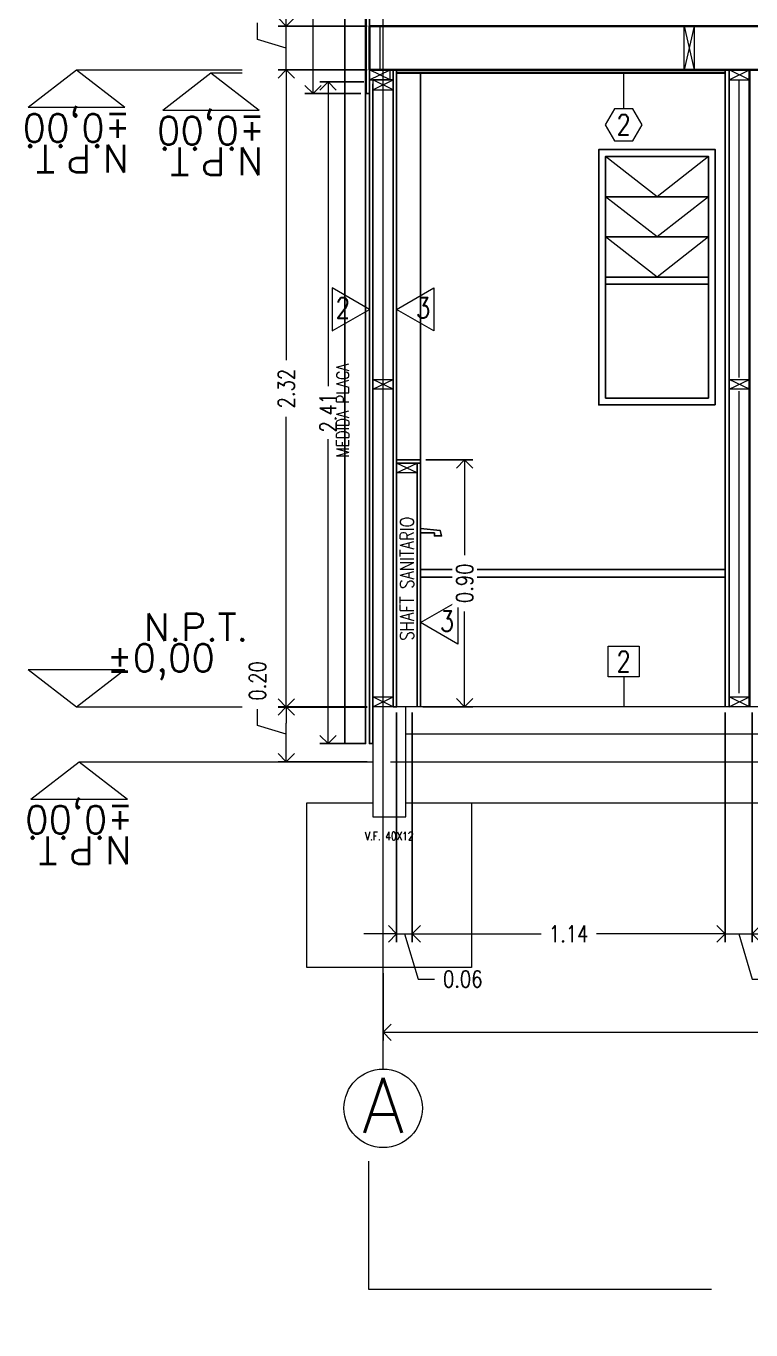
# Model space of a CAD drawing. Header units: metres. Extents: x -2 to 612, y -64 to 156.
# Drawn here: x 456.196 to 458.84, y 4.341 to 9.09 of the extents above; entities that cross this region are included whole.
import ezdxf
from ezdxf.enums import TextEntityAlignment as Align

# ---------------------------------------------------------------- set-up
doc = ezdxf.new("R2010")
doc.units = ezdxf.units.M
doc.header["$LTSCALE"] = 5
doc.header["$MEASUREMENT"] = 0
doc.linetypes.add('HIDDEN', pattern=[0.375, 0.25, -0.125])
doc.layers.get('0').update_dxf_attribs({"color": 30})
doc.layers.get('DEFPOINTS').update_dxf_attribs({"color": 210})
for name, color, linetype, lineweight in [('A-ANNO-DIMS', 3, 'Continuous', 18), ('A-ANNO-SYMB', 3, 'Continuous', 18), ('A-ANNO-TEXT', 3, 'Continuous', 18), ('A-DETL-MCUT', 4, 'Continuous', 25), ('A-ELEV-IDEN', 3, 'Continuous', 18), ('A-ELEV-MBE1', 7, 'Continuous', 35), ('A-ELEV-MBE2', 4, 'Continuous', 25), ('A-SECT-MCUT', 7, 'Continuous', 35), ('A-WALL-PATT', 8, 'Continuous', 18), ('A-WALL-STUD', 3, 'Continuous', 18)]:
    doc.layers.add(name, color=color, linetype=linetype, lineweight=lineweight)
doc.styles.add('E-ROMANS', font='romans.shx', dxfattribs={"width": 0.8})
doc.dimstyles.new('E-0050_ARW_12', dxfattribs={"dimscale": 0.001, "dimtxt": 60, "dimasz": 60, "dimexe": 30, "dimexo": 20, "dimgap": 30, "dimtad": 0, "dimzin": 0, "dimdsep": 46, "dimtxsty": 'E-ROMANS', "dimblk": 'OPEN90', "dimcen": 30, "dimclrd": 256, "dimclre": 256, "dimclrt": 256, "dimadec": 0, "dimazin": 0, "dimtfac": 1, "dimtmove": 1, "dimatfit": 3, "dimldrblk": 'OPEN90', "dimfxl": 1, "dimtfill": 1, "dimtolj": 1, "dimtzin": 0, "dimlwd": -1, "dimarcsym": 0})

# ---------------------------------------------------------------- blocks, each defined once
blk = doc.blocks.new('_Open90')
at = {"color": 0, "linetype": 'ByBlock', "lineweight": -2}
for p, q in [((0, 0), (-1, 0)), ((-0.5, 0.5), (0, 0)), ((0, 0), (-0.5, -0.5))]:
    blk.add_line(p, q, dxfattribs=at)
blk = doc.blocks.new('*D921')
at = {"layer": 'A-ANNO-DIMS', "lineweight": -2, "transparency": 16777216}
for p, q in [((460.595, 5.6905), (460.595, 5.3952)), ((457.498, 5.6405), (457.498, 5.3952))]:
    blk.add_line(p, q, dxfattribs=at)
at = {"layer": 'A-ANNO-DIMS', "transparency": 16777216}
for p, q in [((457.558, 5.4252), (458.9434, 5.4252)), ((460.535, 5.4252), (459.1497, 5.4252))]:
    blk.add_line(p, q, dxfattribs=at)
at = {"layer": 'DEFPOINTS', "color": 0, "transparency": 16777216}
for p in [(460.595, 5.7105), (457.498, 5.6605), (460.595, 5.4252)]:
    blk.add_point(p, dxfattribs=at)
at = {"layer": 'A-ANNO-DIMS', "transparency": 16777216, "xscale": 0.06, "yscale": 0.06, "zscale": 0.06, "rotation": 180}
blk.add_blockref('_Open90', (457.498, 5.4252), dxfattribs=at)
at = {"layer": 'A-ANNO-DIMS', "transparency": 16777216, "xscale": 0.06, "yscale": 0.06, "zscale": 0.06}
blk.add_blockref('_Open90', (460.595, 5.4252), dxfattribs=at)
at = {"layer": 'A-ANNO-DIMS', "transparency": 16777216, "insert": (459.0465, 5.4252), "char_height": 0.06, "attachment_point": 5, "style": 'E-ROMANS', "bg_fill": 3, "box_fill_scale": 1.25, "bg_fill_color": 256, "bg_fill_true_color": 13158600, "bg_fill_transparency": 0}
blk.add_mtext('\\A1;3.10', dxfattribs=at)
blk = doc.blocks.new('*D926')
at = {"layer": 'A-ANNO-DIMS', "lineweight": -2, "transparency": 16777216}
for p, q in [((457.4405, 6.6105), (457.1152, 6.6105)), ((457.4405, 6.4105), (457.1152, 6.4105))]:
    blk.add_line(p, q, dxfattribs=at)
at = {"layer": 'A-ANNO-DIMS', "transparency": 16777216}
for p, q in [((457.0402, 6.542), (457.0402, 6.602)), ((457.1452, 6.5105), (457.0402, 6.542)), ((457.1452, 6.4705), (457.1452, 6.5505))]:
    blk.add_line(p, q, dxfattribs=at)
at = {"layer": 'DEFPOINTS', "color": 0, "transparency": 16777216}
for p in [(457.1452, 6.6105), (457.4605, 6.6105), (457.4605, 6.4105)]:
    blk.add_point(p, dxfattribs=at)
at = {"layer": 'A-ANNO-DIMS', "transparency": 16777216, "xscale": 0.06, "yscale": 0.06, "zscale": 0.06}
for p, rotation in [((457.1452, 6.6105), 90), ((457.1452, 6.4105), 270)]:
    blk.add_blockref('_Open90', p, dxfattribs=dict(at, rotation=rotation))
at = {"layer": 'A-ANNO-DIMS', "transparency": 16777216, "insert": (457.0402, 6.7051), "char_height": 0.06, "attachment_point": 5, "rotation": 90, "style": 'E-ROMANS', "bg_fill": 3, "box_fill_scale": 1.25, "bg_fill_color": 256, "bg_fill_true_color": 13158600, "bg_fill_transparency": 0}
blk.add_mtext('\\A1;0.20', dxfattribs=at)
blk = doc.blocks.new('*D927')
at = {"layer": 'A-ANNO-DIMS', "transparency": 16777216}
for p, q in [((457.1452, 9.1505), (457.1452, 9.2105)), ((457.0402, 9.042), (457.0402, 9.102)), ((457.1452, 8.9305), (457.1452, 9.0905)), ((457.1452, 8.9305), (457.1452, 9.0905)), ((457.1452, 9.0105), (457.0402, 9.042)), ((457.1452, 8.8705), (457.1452, 8.8105))]:
    blk.add_line(p, q, dxfattribs=at)
at = {"layer": 'A-ANNO-DIMS', "lineweight": -2, "transparency": 16777216}
for p, q in [((457.4405, 9.0905), (457.1152, 9.0905)), ((457.4405, 8.9305), (457.1152, 8.9305))]:
    blk.add_line(p, q, dxfattribs=at)
at = {"layer": 'DEFPOINTS', "color": 0, "transparency": 16777216}
for p in [(457.1452, 9.0905), (457.4605, 9.0905), (457.4605, 8.9305)]:
    blk.add_point(p, dxfattribs=at)
at = {"layer": 'A-ANNO-DIMS', "transparency": 16777216, "xscale": 0.06, "yscale": 0.06, "zscale": 0.06}
for p, rotation in [((457.1452, 9.0905), 270), ((457.1452, 8.9305), 90)]:
    blk.add_blockref('_Open90', p, dxfattribs=dict(at, rotation=rotation))
at = {"layer": 'A-ANNO-DIMS', "transparency": 16777216, "insert": (457.0402, 9.2051), "char_height": 0.06, "attachment_point": 5, "rotation": 90, "style": 'E-ROMANS', "bg_fill": 3, "box_fill_scale": 1.25, "bg_fill_color": 256, "bg_fill_true_color": 13158600, "bg_fill_transparency": 0}
blk.add_mtext('\\A1;0.16', dxfattribs=at)
blk = doc.blocks.new('*D518')
at = {"layer": 'A-ANNO-DIMS', "lineweight": -2, "transparency": 16777216}
for p, q in [((457.5475, 6.5905), (457.5475, 5.7537)), ((457.6045, 6.5905), (457.6045, 5.7537))]:
    blk.add_line(p, q, dxfattribs=at)
at = {"layer": 'A-ANNO-DIMS', "transparency": 16777216}
for p, q in [((457.4875, 5.7837), (457.4275, 5.7837)), ((457.5475, 5.7837), (457.6045, 5.7837)), ((457.5475, 5.7837), (457.6045, 5.7837)), ((457.576, 5.7837), (457.6255, 5.6187)), ((457.6645, 5.7837), (457.7245, 5.7837)), ((457.6255, 5.6187), (457.6855, 5.6187))]:
    blk.add_line(p, q, dxfattribs=at)
at = {"layer": 'DEFPOINTS', "color": 0, "transparency": 16777216}
for p in [(457.5475, 6.6105), (457.6045, 6.6105), (457.6045, 5.7837)]:
    blk.add_point(p, dxfattribs=at)
at = {"layer": 'A-ANNO-DIMS', "transparency": 16777216, "xscale": 0.06, "yscale": 0.06, "zscale": 0.06}
blk.add_blockref('_Open90', (457.5475, 5.7837), dxfattribs=at)
at = {"layer": 'A-ANNO-DIMS', "transparency": 16777216, "xscale": 0.06, "yscale": 0.06, "zscale": 0.06, "rotation": 180}
blk.add_blockref('_Open90', (457.6045, 5.7837), dxfattribs=at)
at = {"layer": 'A-ANNO-DIMS', "transparency": 16777216, "insert": (457.7887, 5.6187), "char_height": 0.06, "attachment_point": 5, "style": 'E-ROMANS', "bg_fill": 3, "box_fill_scale": 1.25, "bg_fill_color": 256, "bg_fill_true_color": 13158600, "bg_fill_transparency": 0}
blk.add_mtext('\\A1;0.06', dxfattribs=at)
blk = doc.blocks.new('*D519')
at = {"layer": 'A-ANNO-DIMS', "lineweight": -2, "transparency": 16777216}
for p, q in [((457.6045, 6.5905), (457.6045, 5.7537)), ((458.7453, 6.5905), (458.7453, 5.7537))]:
    blk.add_line(p, q, dxfattribs=at)
at = {"layer": 'A-ANNO-DIMS', "transparency": 16777216}
for p, q in [((457.6645, 5.7837), (458.0741, 5.7837)), ((458.6853, 5.7837), (458.2758, 5.7837))]:
    blk.add_line(p, q, dxfattribs=at)
at = {"layer": 'DEFPOINTS', "color": 0, "transparency": 16777216}
for p in [(457.6045, 6.6105), (458.7453, 6.6105), (458.7453, 5.7837)]:
    blk.add_point(p, dxfattribs=at)
at = {"layer": 'A-ANNO-DIMS', "transparency": 16777216, "xscale": 0.06, "yscale": 0.06, "zscale": 0.06, "rotation": 180}
blk.add_blockref('_Open90', (457.6045, 5.7837), dxfattribs=at)
at = {"layer": 'A-ANNO-DIMS', "transparency": 16777216, "xscale": 0.06, "yscale": 0.06, "zscale": 0.06}
blk.add_blockref('_Open90', (458.7453, 5.7837), dxfattribs=at)
at = {"layer": 'A-ANNO-DIMS', "transparency": 16777216, "insert": (458.1749, 5.7837), "char_height": 0.06, "attachment_point": 5, "style": 'E-ROMANS', "bg_fill": 3, "box_fill_scale": 1.25, "bg_fill_color": 256, "bg_fill_true_color": 13158600, "bg_fill_transparency": 0}
blk.add_mtext('\\A1;1.14', dxfattribs=at)
blk = doc.blocks.new('*D1174')
at = {"layer": 'A-ANNO-DIMS', "lineweight": -2, "transparency": 16777216}
for p, q in [((458.7453, 6.5905), (458.7453, 5.7537)), ((458.8445, 6.5905), (458.8445, 5.7537))]:
    blk.add_line(p, q, dxfattribs=at)
at = {"layer": 'A-ANNO-DIMS', "transparency": 16777216}
for p, q in [((458.6853, 5.7837), (458.6253, 5.7837)), ((458.7453, 5.7837), (458.8445, 5.7837)), ((458.7453, 5.7837), (458.8445, 5.7837)), ((458.7949, 5.7837), (458.8444, 5.6187)), ((458.9045, 5.7837), (458.9645, 5.7837)), ((458.8444, 5.6187), (458.9044, 5.6187))]:
    blk.add_line(p, q, dxfattribs=at)
at = {"layer": 'DEFPOINTS', "color": 0, "transparency": 16777216}
for p in [(458.7453, 6.6105), (458.8445, 6.6105), (458.8445, 5.7837)]:
    blk.add_point(p, dxfattribs=at)
at = {"layer": 'A-ANNO-DIMS', "transparency": 16777216, "xscale": 0.06, "yscale": 0.06, "zscale": 0.06}
blk.add_blockref('_Open90', (458.7453, 5.7837), dxfattribs=at)
at = {"layer": 'A-ANNO-DIMS', "transparency": 16777216, "xscale": 0.06, "yscale": 0.06, "zscale": 0.06, "rotation": 180}
blk.add_blockref('_Open90', (458.8445, 5.7837), dxfattribs=at)
at = {"layer": 'A-ANNO-DIMS', "transparency": 16777216, "insert": (459.0076, 5.6187), "char_height": 0.06, "attachment_point": 5, "style": 'E-ROMANS', "bg_fill": 3, "box_fill_scale": 1.25, "bg_fill_color": 256, "bg_fill_true_color": 13158600, "bg_fill_transparency": 0}
blk.add_mtext('\\A1;0.10', dxfattribs=at)
blk = doc.blocks.new('*D1144')
at = {"layer": 'A-ANNO-DIMS', "lineweight": -2, "transparency": 16777216}
for p, q in [((457.4285, 8.9305), (457.1152, 8.9305)), ((457.4405, 6.6092), (457.1152, 6.6092))]:
    blk.add_line(p, q, dxfattribs=at)
at = {"layer": 'A-ANNO-DIMS', "transparency": 16777216}
for p, q in [((457.1452, 8.8705), (457.1452, 7.873)), ((457.1452, 6.6692), (457.1452, 7.6667))]:
    blk.add_line(p, q, dxfattribs=at)
at = {"layer": 'DEFPOINTS', "color": 0, "transparency": 16777216}
for p in [(457.1452, 8.9305), (457.4485, 8.9305), (457.4605, 6.6092)]:
    blk.add_point(p, dxfattribs=at)
at = {"layer": 'A-ANNO-DIMS', "transparency": 16777216, "xscale": 0.06, "yscale": 0.06, "zscale": 0.06}
for p, rotation in [((457.1452, 8.9305), 90), ((457.1452, 6.6092), 270)]:
    blk.add_blockref('_Open90', p, dxfattribs=dict(at, rotation=rotation))
at = {"layer": 'A-ANNO-DIMS', "transparency": 16777216, "insert": (457.1452, 7.7698), "char_height": 0.06, "attachment_point": 5, "rotation": 90, "style": 'E-ROMANS', "bg_fill": 3, "box_fill_scale": 1.25, "bg_fill_color": 256, "bg_fill_true_color": 13158600, "bg_fill_transparency": 0}
blk.add_mtext('\\A1;2.32', dxfattribs=at)
blk = doc.blocks.new('*D1146')
at = {"layer": 'A-ANNO-DIMS', "lineweight": -2, "transparency": 16777216}
for p, q in [((457.4285, 8.8875), (457.2674, 8.8875)), ((457.4285, 6.4765), (457.2674, 6.4765))]:
    blk.add_line(p, q, dxfattribs=at)
at = {"layer": 'A-ANNO-DIMS', "transparency": 16777216}
for p, q in [((457.2974, 8.8275), (457.2974, 7.7782)), ((457.2974, 6.5365), (457.2974, 7.5857))]:
    blk.add_line(p, q, dxfattribs=at)
at = {"layer": 'DEFPOINTS', "color": 0, "transparency": 16777216}
for p in [(457.2974, 8.8875), (457.4485, 8.8875), (457.4485, 6.4765)]:
    blk.add_point(p, dxfattribs=at)
at = {"layer": 'A-ANNO-DIMS', "transparency": 16777216, "xscale": 0.06, "yscale": 0.06, "zscale": 0.06}
for p, rotation in [((457.2974, 8.8875), 90), ((457.2974, 6.4765), 270)]:
    blk.add_blockref('_Open90', p, dxfattribs=dict(at, rotation=rotation))
at = {"layer": 'A-ANNO-DIMS', "transparency": 16777216, "insert": (457.2974, 7.682), "char_height": 0.06, "attachment_point": 5, "rotation": 90, "style": 'E-ROMANS', "bg_fill": 3, "box_fill_scale": 1.25, "bg_fill_color": 256, "bg_fill_true_color": 13158600, "bg_fill_transparency": 0}
blk.add_mtext('\\A1;2.41', dxfattribs=at)
blk = doc.blocks.new('*D1147')
at = {"layer": 'A-ANNO-DIMS', "lineweight": -2, "transparency": 16777216}
for p, q in [((457.4165, 11.2705), (457.2129, 11.2705)), ((457.4165, 8.8445), (457.2129, 8.8445))]:
    blk.add_line(p, q, dxfattribs=at)
at = {"layer": 'A-ANNO-DIMS', "transparency": 16777216}
for p, q in [((457.2429, 11.2105), (457.2429, 10.1606)), ((457.2429, 8.9045), (457.2429, 9.9543))]:
    blk.add_line(p, q, dxfattribs=at)
at = {"layer": 'DEFPOINTS', "color": 0, "transparency": 16777216}
for p in [(457.2429, 11.2705), (457.4365, 11.2705), (457.4365, 8.8445)]:
    blk.add_point(p, dxfattribs=at)
at = {"layer": 'A-ANNO-DIMS', "transparency": 16777216, "xscale": 0.06, "yscale": 0.06, "zscale": 0.06}
for p, rotation in [((457.2429, 11.2705), 90), ((457.2429, 8.8445), 270)]:
    blk.add_blockref('_Open90', p, dxfattribs=dict(at, rotation=rotation))
at = {"layer": 'A-ANNO-DIMS', "transparency": 16777216, "insert": (457.2429, 10.0575), "char_height": 0.06, "attachment_point": 5, "rotation": 90, "style": 'E-ROMANS', "bg_fill": 3, "box_fill_scale": 1.25, "bg_fill_color": 256, "bg_fill_true_color": 13158600, "bg_fill_transparency": 0}
blk.add_mtext('\\A1;2.43', dxfattribs=at)
blk = doc.blocks.new('*D180')
at = {"layer": 'A-ANNO-DIMS', "lineweight": -2, "transparency": 16777216}
for p, q in [((457.6545, 7.5105), (457.8256, 7.5105)), ((457.6425, 6.6105), (457.8256, 6.6105))]:
    blk.add_line(p, q, dxfattribs=at)
at = {"layer": 'A-ANNO-DIMS', "transparency": 16777216}
for p, q in [((457.7956, 7.4505), (457.7956, 7.1636)), ((457.7956, 6.6705), (457.7956, 6.9573))]:
    blk.add_line(p, q, dxfattribs=at)
at = {"layer": 'DEFPOINTS', "color": 0, "transparency": 16777216}
for p in [(457.6345, 7.5105), (457.6225, 6.6105), (457.7956, 6.6105)]:
    blk.add_point(p, dxfattribs=at)
at = {"layer": 'A-ANNO-DIMS', "transparency": 16777216, "xscale": 0.06, "yscale": 0.06, "zscale": 0.06}
for p, rotation in [((457.7956, 7.5105), 90), ((457.7956, 6.6105), 270)]:
    blk.add_blockref('_Open90', p, dxfattribs=dict(at, rotation=rotation))
at = {"layer": 'A-ANNO-DIMS', "transparency": 16777216, "insert": (457.7956, 7.0605), "char_height": 0.06, "attachment_point": 5, "rotation": 90, "style": 'E-ROMANS', "bg_fill": 3, "box_fill_scale": 1.25, "bg_fill_color": 256, "bg_fill_true_color": 13158600, "bg_fill_transparency": 0}
blk.add_mtext('\\A1;0.90', dxfattribs=at)

msp = doc.modelspace()

# ---------------------------------------------------------------- linework, layer by layer
at = {"layer": 'A-ANNO-SYMB'}
for p, q in [((457.49681, 13.49239), (457.49681, 5.29116)), ((460.51251, 6.61046), (457.5255, 6.61046)), ((460.51251, 6.51046), (457.58052, 6.51046)), ((456.38986, 6.41046), (457.46055, 6.41046)), ((457.5255, 6.41046), (460.51251, 6.41046))]:
    msp.add_line(p, q, dxfattribs=at)
at = {"layer": 'A-ANNO-SYMB', "linetype": 'HIDDEN'}
for p, q in [((456.38057, 8.93046), (456.98454, 8.93046)), ((456.38057, 6.61046), (456.98454, 6.61046))]:
    msp.add_line(p, q, dxfattribs=at)
at = {"layer": 'A-ANNO-SYMB'}
for points in [[(456.20454, 8.79459), (456.38057, 8.93046), (456.55661, 8.79459)], [(456.20454, 8.79459), (456.55661, 8.79459)], [(456.69449, 8.78459), (457.04656, 8.78459)], [(456.20454, 6.74634), (456.55661, 6.74634)], [(456.20454, 6.74634), (456.38057, 6.61046), (456.55661, 6.74634)], [(456.21383, 6.27459), (456.38986, 6.41046), (456.5659, 6.27459)], [(456.21383, 6.27459), (456.5659, 6.27459)]]:
    msp.add_lwpolyline(points, dxfattribs=at)
msp.add_circle((457.49838, 5.14814), 0.14303, dxfattribs=at)
at = {"layer": 'A-ANNO-TEXT'}
msp.add_line((458.37563, 8.78958), (458.37563, 8.92046), dxfattribs=at)
for points in [[(458.40929, 8.67296), (458.44295, 8.73127), (458.40929, 8.78958), (458.34196, 8.78958), (458.3083, 8.73127), (458.34196, 8.67296)], [(457.54753, 8.05829), (457.68339, 8.13673), (457.68339, 7.97985)], [(457.63453, 6.91728), (457.77039, 6.99571), (457.77039, 6.83884)], [(458.31938, 6.83217), (458.43188, 6.83217), (458.43188, 6.71967), (458.31938, 6.71967)]]:
    msp.add_lwpolyline(points, close=True, dxfattribs=at)
at = {"layer": 'A-ANNO-TEXT', "linetype": 'HIDDEN'}
msp.add_lwpolyline([(457.44551, 4.95593), (457.44551, 4.48894), (460.45356, 4.48894), (460.59658, 4.34077), (460.73961, 4.48894), (463.74455, 4.48894), (463.74455, 4.95593)], dxfattribs=at)
at = {"layer": 'A-DETL-MCUT'}
for p, q in [((458.74532, 8.93046), (458.74532, 6.61046)), ((458.75953, 8.93046), (458.75953, 6.61046)), ((457.63453, 7.51046), (457.54753, 7.51046)), ((457.63453, 7.49846), (457.54753, 7.49846))]:
    msp.add_line(p, q, dxfattribs=at)
msp.add_lwpolyline([(457.54753, 8.93046), (457.54753, 6.61046), (457.53552, 6.61046), (457.53552, 8.93046)], dxfattribs=at)
at = {"layer": 'A-ELEV-IDEN'}
for points in [[(458.68454, 8.61546), (458.49704, 8.4688), (458.30954, 8.61546)], [(458.68454, 8.4688), (458.49704, 8.32213), (458.30954, 8.4688)], [(458.68454, 8.32213), (458.49704, 8.17546), (458.30954, 8.32213)]]:
    msp.add_lwpolyline(points, dxfattribs=at)
at = {"layer": 'A-ELEV-MBE1'}
msp.add_lwpolyline([(457.54753, 8.92046), (458.74532, 8.92046)], dxfattribs=at)
at = {"layer": 'A-ELEV-MBE2'}
for p, q in [((457.63453, 7.51046), (457.63453, 8.92046)), ((458.74532, 7.11046), (457.63453, 7.11046)), ((458.74532, 7.08246), (457.63453, 7.08246))]:
    msp.add_line(p, q, dxfattribs=at)
for points in [[(458.70954, 7.71046), (458.70954, 8.64046), (458.28454, 8.64046), (458.28454, 7.71046), (458.70954, 7.71046)], [(458.68454, 8.4688), (458.30954, 8.4688)], [(458.68454, 8.32213), (458.30954, 8.32213)], [(458.68454, 8.17546), (458.30954, 8.17546)], [(458.68454, 8.15046), (458.30954, 8.15046)], [(457.63453, 7.26046), (457.70591, 7.25319), (457.7113, 7.23344), (457.68526, 7.23344), (457.68526, 7.24421), (457.63453, 7.24421)]]:
    msp.add_lwpolyline(points, dxfattribs=at)
msp.add_lwpolyline([(458.68454, 7.73546), (458.68454, 8.61546), (458.30954, 8.61546), (458.30954, 7.73546)], close=True, dxfattribs=at)
at = {"layer": 'A-SECT-MCUT'}
msp.add_line((458.83453, 8.93046), (458.83453, 6.61046), dxfattribs=at)
at = {"layer": 'A-WALL-PATT', "ltscale": 0.1}
for p, q in [((457.48602, 9.09046), (457.48602, 8.93046)), ((458.79703, 7.81046), (458.79703, 8.89446)), ((457.49802, 7.81046), (457.49802, 8.85846)), ((457.49802, 6.64646), (457.49802, 7.76046)), ((458.79703, 6.66046), (458.79703, 7.76046))]:
    msp.add_line(p, q, dxfattribs=at)
at = {"layer": 'A-WALL-STUD'}
for p, q in [((458.75953, 8.89446), (458.83453, 8.93046)), ((458.83453, 8.89446), (458.75953, 8.93046)), ((458.83453, 7.76746), (458.75953, 7.80346)), ((458.75953, 7.76746), (458.83453, 7.80346))]:
    msp.add_line(p, q, dxfattribs=at)
for points in [[(458.63203, 9.09046), (458.63203, 8.93046), (458.59603, 8.93046), (458.59603, 9.09046), (458.63203, 9.09046)], [(458.59603, 9.09046), (458.63203, 8.93046)], [(458.63203, 9.09046), (458.59603, 8.93046)]]:
    msp.add_lwpolyline(points, dxfattribs=at)
for points in [[(458.75953, 8.89446), (458.83453, 8.89446), (458.83453, 8.93046), (458.75953, 8.93046)], [(458.83453, 7.76746), (458.75953, 7.76746), (458.75953, 7.80346), (458.83453, 7.80346)]]:
    msp.add_lwpolyline(points, close=True, dxfattribs=at)

# ---------------------------------------------------------------- texts
at = {"layer": 'A-ANNO-TEXT', "char_height": 0.075, "attachment_point": 5, "style": 'E-ROMANS'}
for s, insert, rotation in [('\\pi-0.45,l0.45,t0.45;2', (458.37563, 8.73127), 0.00048), ('\\pi-0.45,l0.45,t0.45;3', (457.64443, 8.06394), 359.99952), ('\\pi-0.45,l0.45,t0.45;3', (457.73143, 6.92293), 359.99952), ('\\pi-0.45,l0.45,t0.45;2', (458.37563, 6.77592), 0.00048)]:
    msp.add_mtext(s, dxfattribs=dict(at, insert=insert, rotation=rotation))
at = {"layer": 'A-ANNO-TEXT', "style": 'E-ROMANS'}
for tag, text, p in [('%%P0,00', '0.00', (456.38057, 8.79926)), ('N.P.T.', 'N.', (456.38057, 8.68767)), ('N.P.T.', 'N.', (456.87052, 8.67767)), ('%%P0,00', '0.00', (456.38986, 6.27926)), ('N.P.T.', 'N.', (456.38986, 6.16767))]:
    msp.add_attdef(tag, text=text, height=0.1, rotation=180, dxfattribs=at).set_placement(p, align=Align.BOTTOM_CENTER)
for tag, text, p in [('N.P.T.', 'N.', (456.81591, 6.82046)), ('%%P0,00', '0.00', (456.68773, 6.70887))]:
    msp.add_attdef(tag, text=text, height=0.1, dxfattribs=at).set_placement(p, align=Align.BOTTOM_CENTER)
msp.add_attdef('A', text='0.00', height=0.2, dxfattribs=at).set_placement((457.49838, 5.15928), align=Align.MIDDLE_CENTER)

# ---------------------------------------------------------------- next in the draw order: dimensions: what is measured, and where the dimension line sits
at = {"layer": 'A-ANNO-DIMS'}
for base, p1, p2, picture, middle in [((457.14521, 9.09046), (457.46052, 8.93046), (457.46052, 9.09046), '*D927', (457.04021, 9.13196)), ((457.14521, 6.61046), (457.46052, 6.41046), (457.46052, 6.61046), '*D926', (457.04021, 6.63196))]:
    dim = msp.add_linear_dim(base=base, p1=p1, p2=p2, angle=90, dimstyle='E-0050_ARW_12', dxfattribs=at)
    dim.commit()
    dim.dimension.update_dxf_attribs({"geometry": picture, "text_midpoint": middle})
dim = msp.add_linear_dim(base=(460.59502, 5.42521), p1=(457.49803, 5.66046), p2=(460.59502, 5.71046), dimstyle='E-0050_ARW_12', dxfattribs=at)
dim.commit()
dim.dimension.update_dxf_attribs({"geometry": '*D921', "text_midpoint": (459.04653, 5.42521)})

# ---------------------------------------------------------------- next in the draw order: linework, layer by layer
at = {"layer": 'A-ANNO-SYMB'}
msp.add_lwpolyline([(456.69449, 8.78459), (456.87052, 8.92046), (457.04656, 8.78459)], dxfattribs=at)
at = {"layer": 'A-ANNO-SYMB', "linetype": 'HIDDEN'}
msp.add_lwpolyline([(456.87052, 8.92046), (456.98454, 8.92046)], dxfattribs=at)
at = {"layer": 'A-DETL-MCUT'}
for points in [[(457.43652, 11.27046), (457.43652, 8.84446), (457.44851, 8.84446), (457.44852, 11.27046)], [(457.44851, 8.84446), (457.44852, 6.47646), (457.46052, 6.47646), (457.46053, 8.85847)]]:
    msp.add_lwpolyline(points, dxfattribs=at)
at = {"layer": 'A-ELEV-MBE1'}
msp.add_lwpolyline([(457.44851, 8.93046), (460.64251, 8.93046), (460.64251, 9.09046), (457.44852, 9.09046), (457.44851, 8.93046)], dxfattribs=at)
at = {"layer": 'A-ELEV-MBE2'}
msp.add_line((457.46052, 6.66046), (457.46052, 8.88046), dxfattribs=at)

# ---------------------------------------------------------------- next in the draw order: texts
at = {"layer": 'A-ANNO-TEXT', "style": 'E-ROMANS'}
msp.add_attdef('%%P0,00', text='0.00', height=0.1, rotation=180, dxfattribs=at).set_placement((456.87052, 8.78926), align=Align.BOTTOM_CENTER)

# ---------------------------------------------------------------- next in the draw order: dimensions: what is measured, and where the dimension line sits
at = {"layer": 'A-ANNO-DIMS'}
dim = msp.add_linear_dim(base=(457.60453, 5.78375), p1=(457.54753, 6.61046), p2=(457.60453, 6.61046), dimstyle='E-0050_ARW_12', dxfattribs=at)
dim.commit()
dim.dimension.update_dxf_attribs({"geometry": '*D518', "text_midpoint": (457.71553, 5.61875)})

# ---------------------------------------------------------------- next in the draw order: linework, layer by layer
at = {"layer": 'A-ANNO-SYMB'}
msp.add_lwpolyline([(457.58052, 6.61046), (457.46052, 6.61046), (457.46052, 6.21046), (457.58052, 6.21046)], close=True, dxfattribs=at)

# ---------------------------------------------------------------- next in the draw order: dimensions: what is measured, and where the dimension line sits
at = {"layer": 'A-ANNO-DIMS'}
dim = msp.add_linear_dim(base=(458.74532, 5.78375), p1=(457.60453, 6.61046), p2=(458.74532, 6.61046), dimstyle='E-0050_ARW_12', dxfattribs=at)
dim.commit()
dim.dimension.update_dxf_attribs({"geometry": '*D519', "text_midpoint": (458.17492, 5.78375)})

# ---------------------------------------------------------------- next in the draw order: linework, layer by layer
at = {"layer": 'A-ANNO-SYMB', "linetype": 'HIDDEN'}
msp.add_lwpolyline([(457.58052, 6.26046), (457.82052, 6.26046), (457.82052, 5.66046), (457.22052, 5.66046), (457.22052, 6.26046), (457.46052, 6.26046)], dxfattribs=at)
at = {"layer": 'A-ANNO-TEXT'}
msp.add_line((458.37563, 6.71967), (458.37563, 6.61046), dxfattribs=at)
at = {"layer": 'A-DETL-MCUT'}
for p, q in [((457.63453, 6.61046), (457.63453, 7.51046)), ((457.62253, 6.61046), (457.62253, 7.49846))]:
    msp.add_line(p, q, dxfattribs=at)

# ---------------------------------------------------------------- next in the draw order: texts
at = {"layer": 'A-ANNO-TEXT', "insert": (457.52052, 6.13978), "char_height": 0.03, "attachment_point": 5, "style": 'E-ROMANS'}
msp.add_mtext('\\pi-0.09,l0.09,t0.09;V.F. 40X12', dxfattribs=at)

# ---------------------------------------------------------------- next in the draw order: dimensions: what is measured, and where the dimension line sits
at = {"layer": 'A-ANNO-DIMS'}
dim = msp.add_linear_dim(base=(457.14521, 8.93046), p1=(457.46052, 6.60924), p2=(457.44851, 8.93046), angle=90, dimstyle='E-0050_ARW_12', dxfattribs=at)
dim.commit()
dim.dimension.update_dxf_attribs({"geometry": '*D1144', "text_midpoint": (457.14521, 7.76985)})
dim = msp.add_linear_dim(base=(458.84453, 5.78375), p1=(458.74532, 6.61046), p2=(458.84453, 6.61046), dimstyle='E-0050_ARW_12', dxfattribs=at)
dim.commit()
dim.dimension.update_dxf_attribs({"geometry": '*D1174', "text_midpoint": (458.93442, 5.61875)})

# ---------------------------------------------------------------- next in the draw order: linework, layer by layer
at = {"layer": 'A-ELEV-IDEN'}
msp.add_line((457.82052, 6.26046), (460.27251, 6.26046), dxfattribs=at)
at = {"layer": 'A-WALL-STUD'}
for p, q in [((458.83453, 6.61046), (458.75953, 6.64646)), ((458.75953, 6.61046), (458.83453, 6.64646))]:
    msp.add_line(p, q, dxfattribs=at)
msp.add_lwpolyline([(458.83453, 6.61046), (458.75953, 6.61046), (458.75953, 6.64646), (458.83453, 6.64646)], close=True, dxfattribs=at)

# ---------------------------------------------------------------- next in the draw order: dimensions: what is measured, and where the dimension line sits
at = {"layer": 'A-ANNO-DIMS'}
for base, p1, p2, picture, middle in [((457.29742, 8.88746), (457.44852, 6.47646), (457.44851, 8.88746), '*D1146', (457.29742, 7.68196)), ((457.79564, 6.61046), (457.63453, 7.51046), (457.62253, 6.61046), '*D180', (457.79564, 7.06046))]:
    dim = msp.add_linear_dim(base=base, p1=p1, p2=p2, angle=90, dimstyle='E-0050_ARW_12', dxfattribs=at)
    dim.commit()
    dim.dimension.update_dxf_attribs({"geometry": picture, "text_midpoint": middle})

# ---------------------------------------------------------------- next in the draw order: linework, layer by layer
at = {"layer": 'A-ANNO-TEXT'}
msp.add_lwpolyline([(457.44853, 8.05829), (457.31267, 8.13673), (457.31267, 7.97985)], close=True, dxfattribs=at)
at = {"layer": 'A-WALL-STUD'}
for p, q in [((457.46052, 8.85846), (457.53552, 8.89446)), ((457.53552, 8.85846), (457.46052, 8.89446)), ((457.53552, 7.76746), (457.46052, 7.80346)), ((457.46052, 7.76746), (457.53552, 7.80346)), ((457.62257, 7.46246), (457.54757, 7.49846)), ((457.54757, 7.46246), (457.62257, 7.49846)), ((457.53552, 6.61046), (457.46052, 6.64646)), ((457.46052, 6.61046), (457.53552, 6.64646))]:
    msp.add_line(p, q, dxfattribs=at)
for points in [[(457.46052, 8.85846), (457.53552, 8.85846), (457.53552, 8.89446), (457.46052, 8.89446)], [(457.53552, 7.76746), (457.46052, 7.76746), (457.46052, 7.80346), (457.53552, 7.80346)], [(457.62257, 7.46246), (457.54757, 7.46246), (457.54757, 7.49846), (457.62257, 7.49846)], [(457.53552, 6.61046), (457.46052, 6.61046), (457.46052, 6.64646), (457.53552, 6.64646)]]:
    msp.add_lwpolyline(points, close=True, dxfattribs=at)

# ---------------------------------------------------------------- next in the draw order: texts
at = {"layer": 'A-ANNO-TEXT', "style": 'E-ROMANS'}
for s, insert, char_height, attachment_point, rotation in [('\\pi-0.45,l0.45,t0.45;2', (457.35162, 8.06394), 0.075, 5, 0.00048), ('MEDIDA PLACA', (457.35117, 7.69059), 0.045, 5, 90), ('SHAFT SANITARIO', (457.56051, 7.07717), 0.05, 2, 90)]:
    msp.add_mtext(s, dxfattribs=dict(at, insert=insert, char_height=char_height, attachment_point=attachment_point, rotation=rotation))

# ---------------------------------------------------------------- next in the draw order: dimensions: what is measured, and where the dimension line sits
at = {"layer": 'A-ANNO-DIMS'}
dim = msp.add_linear_dim(base=(457.24287, 11.27046), p1=(457.43652, 8.84446), p2=(457.43652, 11.27046), angle=90, dimstyle='E-0050_ARW_12', dxfattribs=at)
dim.commit()
dim.dimension.update_dxf_attribs({"geometry": '*D1147', "text_midpoint": (457.24287, 10.05746)})

# ---------------------------------------------------------------- next in the draw order: linework, layer by layer
at = {"layer": 'A-ELEV-MBE2'}
msp.add_lwpolyline([(457.35927, 11.26087), (457.35927, 6.47646), (457.43427, 6.47646), (457.43427, 11.26087), (457.43152, 11.26087)], dxfattribs=at)
at = {"layer": 'A-WALL-STUD'}
for p, q in [((457.44851, 8.89446), (457.52351, 8.93046)), ((457.52351, 8.89446), (457.44851, 8.93046))]:
    msp.add_line(p, q, dxfattribs=at)
msp.add_lwpolyline([(457.44851, 8.89446), (457.52351, 8.89446), (457.52351, 8.93046), (457.44851, 8.93046)], close=True, dxfattribs=at)

doc.saveas('drawing.dxf')
